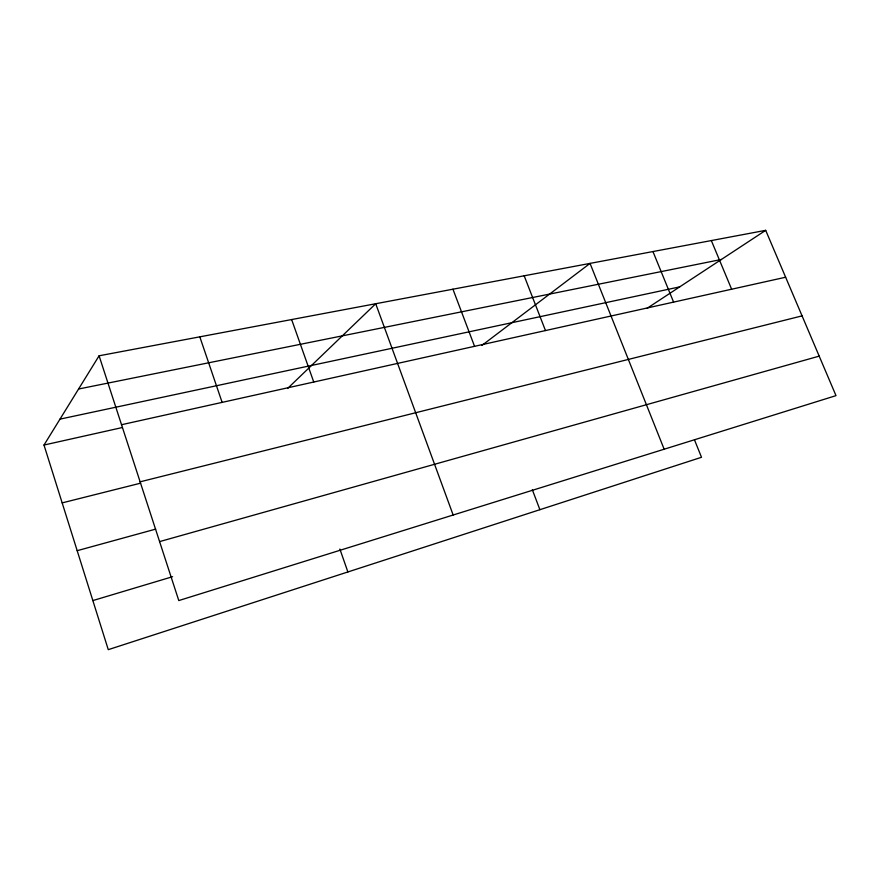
<?xml version="1.0" encoding="UTF-8"?>
<svg xmlns="http://www.w3.org/2000/svg" width="880" height="880" viewBox="0 0 880 880"><rect width="100%" height="100%" fill="white"/><g stroke="black" fill="none" stroke-linecap="round" stroke-linejoin="round"><path stroke-width="1.32" d="M694.485 439.868L701.514 457.281L108.273 649.66L44 445.038L99.088 355.795L765.688 230.34L836 395.637L178.794 600.567L99.088 355.795M287.584 388.487L375.705 303.743L453.156 515.009M481.855 345.466L590.051 263.395L664.158 449.218M647.097 308.308L765.688 230.34M92.851 600.578L172.601 576.697M159.588 541.607L819.192 356.136M77.187 550.682L155.672 529.122M62.172 502.887L140.58 483.175M140.129 481.822L802.065 315.876M44 445.038L122.463 427.504M121.528 424.721L785.631 277.233M59.994 419.133L679.701 286.88M78.584 389.015L721.38 259.468M711.337 240.57L731.632 289.223M652.96 251.559L673.596 302.115M524.172 275.792L545.468 330.561M532.334 489.742L539.891 509.685M452.947 289.201L474.551 346.313M291.643 319.561L313.753 382.03M339.878 549.065L347.886 571.956M199.815 336.842L222.123 402.38"/></g></svg>
